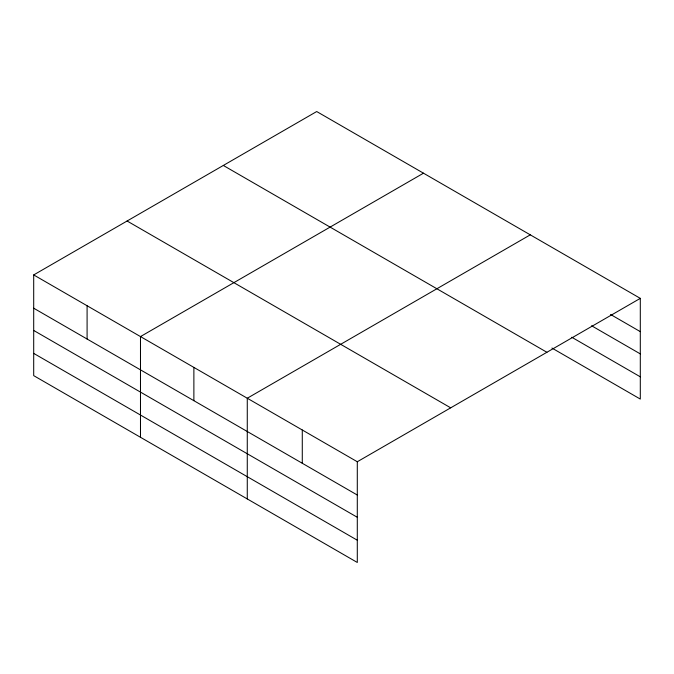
<?xml version="1.0" encoding="UTF-8"?>
<svg xmlns="http://www.w3.org/2000/svg" width="674" height="674" viewBox="0 0 674 674"><rect width="100%" height="100%" fill="white"/><g stroke="black" fill="none" stroke-linecap="round" stroke-linejoin="round"><path stroke-width="1.01" d="M33.7 274.925L357.296 461.749L357.296 562.461L33.7 375.637L33.7 274.925L316.704 111.539L640.3 298.363L640.3 399.075L551.922 348.045M423.491 173.184L140.487 336.579L140.487 437.291M530.278 234.838L247.274 398.233L247.274 498.945M357.296 461.749L640.3 298.363M610.543 314.455L640.3 331.633M591.604 325.769L640.3 353.892M571.763 337.244L640.3 376.817M223.313 165.45L546.909 352.283M127.091 221.005L450.687 407.829M33.7 308.203L357.296 495.028M33.7 330.454L357.296 517.278M33.7 353.387L357.296 540.211M302.281 429.995L302.281 463.265M193.876 367.406L193.876 400.676M87.089 305.752L87.089 339.03"/></g></svg>
